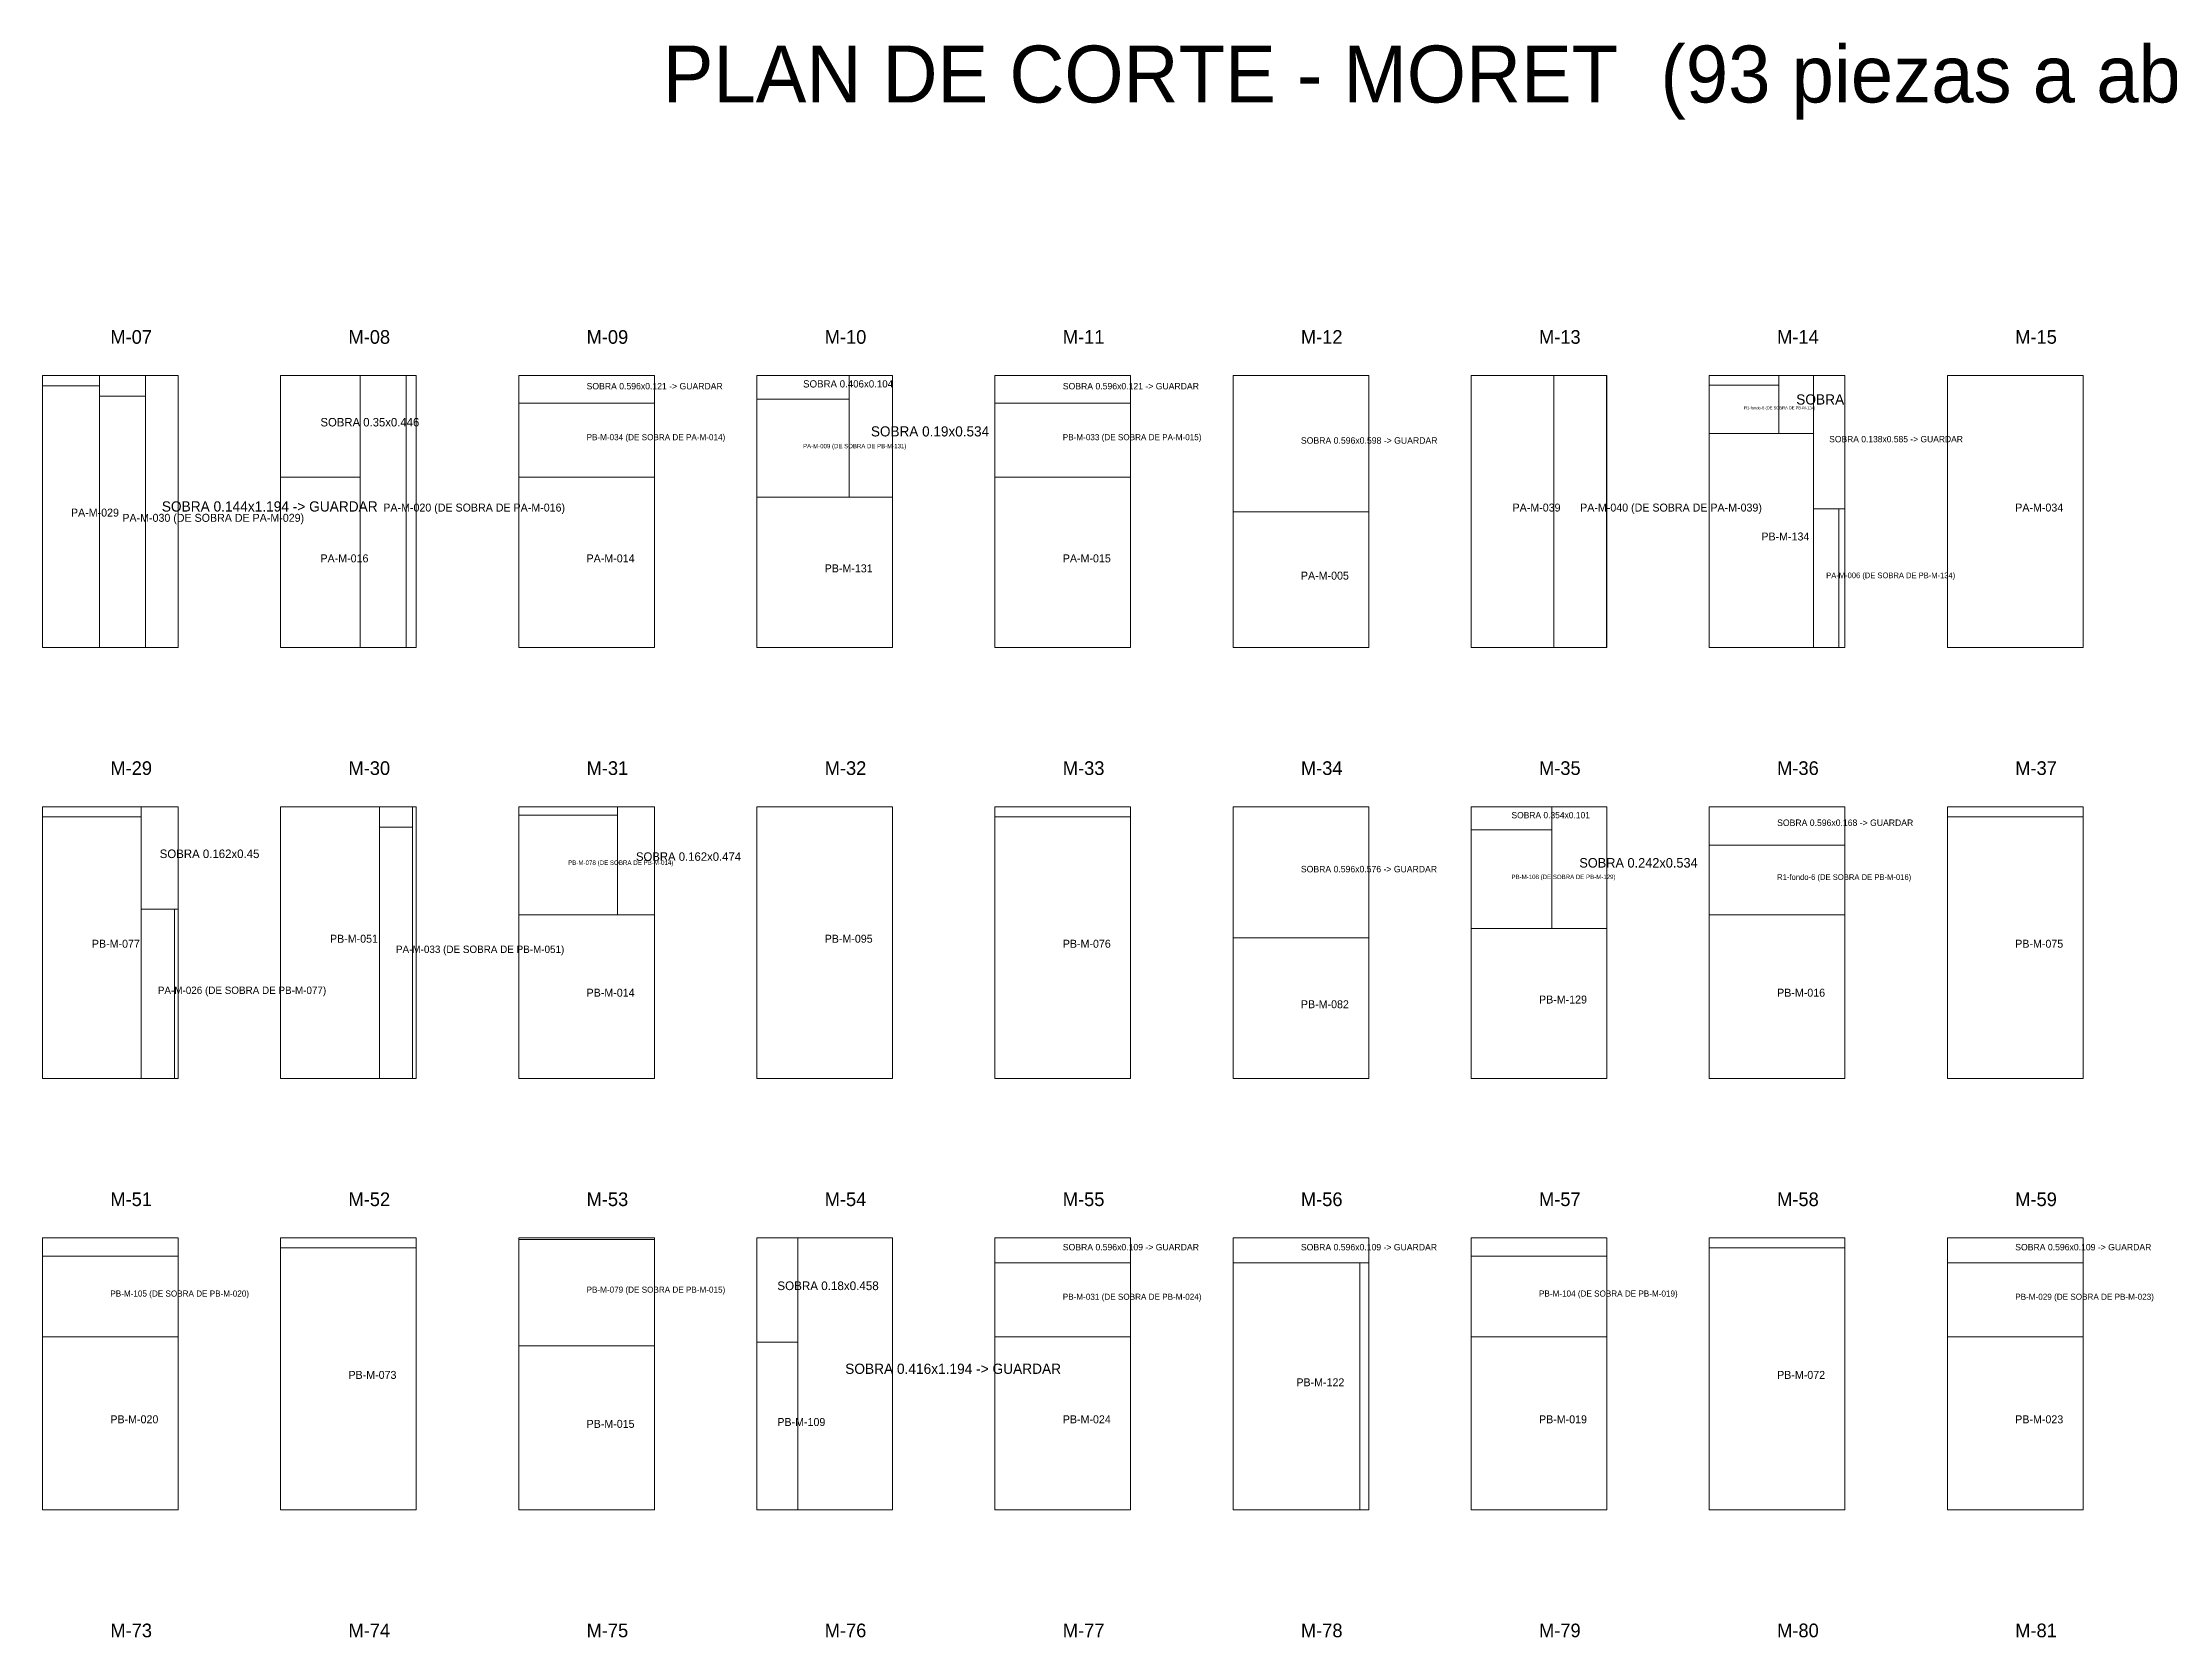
# Model space of a CAD drawing. Header units: metres. Extents: x 316.3 to 398.7, y -184.6 to -119.2.
# Drawn here: x 322.73 to 332.08, y -140.32 to -133.31 of the extents above; entities that cross this region are included whole.
import ezdxf

# ---------------------------------------------------------------- set-up
doc = ezdxf.new("R2010")
doc.units = ezdxf.units.M
for name, color, linetype, lineweight, plot in [('PLAN-CORTE-DESPERDICIO', 1, 'Continuous', 0, False), ('PLAN-CORTE-PIEZAS-A-ABRIR', 7, 'Continuous', 0, False), ('PLAN-CORTE-RECORTES', 3, 'Continuous', 0, False), ('PLAN-CORTE-SOBRANTES', 2, 'Continuous', 0, False), ('PLAN-CORTE-TEXTOS', 5, 'Continuous', 0, False)]:
    doc.layers.add(name, color=color, linetype=linetype, lineweight=lineweight, plot=plot)

msp = doc.modelspace()

# ---------------------------------------------------------------- linework, layer by layer
at = {"layer": 'PLAN-CORTE-DESPERDICIO'}
for points in [[(322.7347, -134.8178), (322.9845, -134.8178), (322.9845, -134.7738), (322.7347, -134.7738)], [(322.9845, -134.8638), (323.1864, -134.8638), (323.1864, -134.7738), (322.9845, -134.7738)], [(324.3326, -135.9678), (324.3767, -135.9678), (324.3767, -134.7738), (324.3326, -134.7738)], [(330.0567, -134.8158), (330.3627, -134.8158), (330.3627, -134.7738), (330.0567, -134.7738)], [(330.6261, -135.9678), (330.6527, -135.9678), (330.6527, -135.3592), (330.6261, -135.3592)], [(322.7347, -136.7118), (323.1683, -136.7118), (323.1683, -136.6678), (322.7347, -136.6678)], [(324.2143, -136.7578), (324.3602, -136.7578), (324.3602, -136.6678), (324.2143, -136.6678)], [(324.3602, -137.8618), (324.3767, -137.8618), (324.3767, -136.6678), (324.3602, -136.6678)], [(324.8267, -136.7038), (325.2603, -136.7038), (325.2603, -136.6678), (324.8267, -136.6678)], [(326.9187, -136.7118), (327.5147, -136.7118), (327.5147, -136.6678), (326.9187, -136.6678)], [(331.1027, -136.7118), (331.6987, -136.7118), (331.6987, -136.6678), (331.1027, -136.6678)], [(323.3142, -137.8618), (323.3307, -137.8618), (323.3307, -137.118), (323.3142, -137.118)], [(322.7347, -138.6422), (323.3307, -138.6422), (323.3307, -138.5618), (322.7347, -138.5618)], [(323.7807, -138.6058), (324.3767, -138.6058), (324.3767, -138.5618), (323.7807, -138.5618)], [(329.0107, -138.6422), (329.6067, -138.6422), (329.6067, -138.5618), (329.0107, -138.5618)], [(330.0567, -138.6058), (330.6527, -138.6058), (330.6527, -138.5618), (330.0567, -138.5618)], [(328.521, -139.7558), (328.5607, -139.7558), (328.5607, -138.671), (328.521, -138.671)]]:
    msp.add_lwpolyline(points, close=True, dxfattribs=at)
at = {"layer": 'PLAN-CORTE-PIEZAS-A-ABRIR'}
for points in [[(322.7347, -135.9678), (323.3307, -135.9678), (323.3307, -134.7738), (322.7347, -134.7738)], [(323.7807, -135.9678), (324.3767, -135.9678), (324.3767, -134.7738), (323.7807, -134.7738)], [(324.8267, -135.9678), (325.4227, -135.9678), (325.4227, -134.7738), (324.8267, -134.7738)], [(325.8727, -135.9678), (326.4687, -135.9678), (326.4687, -134.7738), (325.8727, -134.7738)], [(326.9187, -135.9678), (327.5147, -135.9678), (327.5147, -134.7738), (326.9187, -134.7738)], [(327.9647, -135.9678), (328.5607, -135.9678), (328.5607, -134.7738), (327.9647, -134.7738)], [(329.0107, -135.9678), (329.6067, -135.9678), (329.6067, -134.7738), (329.0107, -134.7738)], [(330.0567, -135.9678), (330.6527, -135.9678), (330.6527, -134.7738), (330.0567, -134.7738)], [(331.1027, -135.9678), (331.6987, -135.9678), (331.6987, -134.7738), (331.1027, -134.7738)], [(322.7347, -137.8618), (323.3307, -137.8618), (323.3307, -136.6678), (322.7347, -136.6678)], [(323.7807, -137.8618), (324.3767, -137.8618), (324.3767, -136.6678), (323.7807, -136.6678)], [(324.8267, -137.8618), (325.4227, -137.8618), (325.4227, -136.6678), (324.8267, -136.6678)], [(325.8727, -137.8618), (326.4687, -137.8618), (326.4687, -136.6678), (325.8727, -136.6678)], [(326.9187, -137.8618), (327.5147, -137.8618), (327.5147, -136.6678), (326.9187, -136.6678)], [(327.9647, -137.8618), (328.5607, -137.8618), (328.5607, -136.6678), (327.9647, -136.6678)], [(329.0107, -137.8618), (329.6067, -137.8618), (329.6067, -136.6678), (329.0107, -136.6678)], [(330.0567, -137.8618), (330.6527, -137.8618), (330.6527, -136.6678), (330.0567, -136.6678)], [(331.1027, -137.8618), (331.6987, -137.8618), (331.6987, -136.6678), (331.1027, -136.6678)], [(322.7347, -139.7558), (323.3307, -139.7558), (323.3307, -138.5618), (322.7347, -138.5618)], [(323.7807, -139.7558), (324.3767, -139.7558), (324.3767, -138.5618), (323.7807, -138.5618)], [(324.8267, -139.7558), (325.4227, -139.7558), (325.4227, -138.5618), (324.8267, -138.5618)], [(325.8727, -139.7558), (326.4687, -139.7558), (326.4687, -138.5618), (325.8727, -138.5618)], [(326.9187, -139.7558), (327.5147, -139.7558), (327.5147, -138.5618), (326.9187, -138.5618)], [(327.9647, -139.7558), (328.5607, -139.7558), (328.5607, -138.5618), (327.9647, -138.5618)], [(329.0107, -139.7558), (329.6067, -139.7558), (329.6067, -138.5618), (329.0107, -138.5618)], [(330.0567, -139.7558), (330.6527, -139.7558), (330.6527, -138.5618), (330.0567, -138.5618)], [(331.1027, -139.7558), (331.6987, -139.7558), (331.6987, -138.5618), (331.1027, -138.5618)]]:
    msp.add_lwpolyline(points, close=True, dxfattribs=at)
at = {"layer": 'PLAN-CORTE-RECORTES'}
for points in [[(322.7347, -135.9678), (322.9845, -135.9678), (322.9845, -134.8178), (322.7347, -134.8178)], [(324.1307, -135.9678), (324.3326, -135.9678), (324.3326, -134.7738), (324.1307, -134.7738)], [(329.0107, -135.9678), (329.3744, -135.9678), (329.3744, -134.7738), (329.0107, -134.7738)], [(329.3744, -135.9678), (329.6045, -135.9678), (329.6045, -134.7738), (329.3744, -134.7738)], [(330.0567, -135.0278), (330.3627, -135.0278), (330.3627, -134.8158), (330.0567, -134.8158)], [(331.1027, -135.9678), (331.6987, -135.9678), (331.6987, -134.7738), (331.1027, -134.7738)], [(322.9845, -135.9678), (323.1864, -135.9678), (323.1864, -134.8638), (322.9845, -134.8638)], [(324.8267, -135.22), (325.4227, -135.22), (325.4227, -134.8947), (324.8267, -134.8947)], [(325.8727, -135.3078), (326.2787, -135.3078), (326.2787, -134.8778), (325.8727, -134.8778)], [(326.9187, -135.22), (327.5147, -135.22), (327.5147, -134.8947), (326.9187, -134.8947)], [(330.0567, -135.9678), (330.5143, -135.9678), (330.5143, -135.0278), (330.0567, -135.0278)], [(323.7807, -135.9678), (324.1307, -135.9678), (324.1307, -135.22), (323.7807, -135.22)], [(324.8267, -135.9678), (325.4227, -135.9678), (325.4227, -135.22), (324.8267, -135.22)], [(326.9187, -135.9678), (327.5147, -135.9678), (327.5147, -135.22), (326.9187, -135.22)], [(325.8727, -135.9678), (326.4687, -135.9678), (326.4687, -135.3078), (325.8727, -135.3078)], [(327.9647, -135.9678), (328.5607, -135.9678), (328.5607, -135.3718), (327.9647, -135.3718)], [(330.5143, -135.9678), (330.6261, -135.9678), (330.6261, -135.3592), (330.5143, -135.3592)], [(323.7807, -137.8618), (324.2143, -137.8618), (324.2143, -136.6678), (323.7807, -136.6678)], [(325.8727, -137.8618), (326.4687, -137.8618), (326.4687, -136.6678), (325.8727, -136.6678)], [(322.7347, -137.8618), (323.1683, -137.8618), (323.1683, -136.7118), (322.7347, -136.7118)], [(324.2143, -137.8618), (324.3602, -137.8618), (324.3602, -136.7578), (324.2143, -136.7578)], [(324.8267, -137.1421), (325.2603, -137.1421), (325.2603, -136.7038), (324.8267, -136.7038)], [(326.9187, -137.8618), (327.5147, -137.8618), (327.5147, -136.7118), (326.9187, -136.7118)], [(329.0107, -137.2018), (329.3647, -137.2018), (329.3647, -136.7688), (329.0107, -136.7688)], [(331.1027, -137.8618), (331.6987, -137.8618), (331.6987, -136.7118), (331.1027, -136.7118)], [(330.0567, -137.1421), (330.6527, -137.1421), (330.6527, -136.8361), (330.0567, -136.8361)], [(323.1683, -137.8618), (323.3142, -137.8618), (323.3142, -137.118), (323.1683, -137.118)], [(324.8267, -137.8618), (325.4227, -137.8618), (325.4227, -137.1421), (324.8267, -137.1421)], [(330.0567, -137.8618), (330.6527, -137.8618), (330.6527, -137.1421), (330.0567, -137.1421)], [(327.9647, -137.8618), (328.5607, -137.8618), (328.5607, -137.2435), (327.9647, -137.2435)], [(329.0107, -137.8618), (329.6067, -137.8618), (329.6067, -137.2018), (329.0107, -137.2018)], [(322.7347, -138.9961), (323.3307, -138.9961), (323.3307, -138.6422), (322.7347, -138.6422)], [(323.7807, -139.7558), (324.3767, -139.7558), (324.3767, -138.6058), (323.7807, -138.6058)], [(324.8267, -139.0361), (325.4227, -139.0361), (325.4227, -138.5681), (324.8267, -138.5681)], [(329.0107, -138.9961), (329.6067, -138.9961), (329.6067, -138.6422), (329.0107, -138.6422)], [(330.0567, -139.7558), (330.6527, -139.7558), (330.6527, -138.6058), (330.0567, -138.6058)], [(326.9187, -138.9961), (327.5147, -138.9961), (327.5147, -138.6708), (326.9187, -138.6708)], [(327.9647, -139.7558), (328.521, -139.7558), (328.521, -138.671), (327.9647, -138.671)], [(331.1027, -138.9961), (331.6987, -138.9961), (331.6987, -138.6708), (331.1027, -138.6708)], [(322.7347, -139.7558), (323.3307, -139.7558), (323.3307, -138.9961), (322.7347, -138.9961)], [(325.8727, -139.7558), (326.0527, -139.7558), (326.0527, -139.0198), (325.8727, -139.0198)], [(326.9187, -139.7558), (327.5147, -139.7558), (327.5147, -138.9961), (326.9187, -138.9961)], [(329.0107, -139.7558), (329.6067, -139.7558), (329.6067, -138.9961), (329.0107, -138.9961)], [(331.1027, -139.7558), (331.6987, -139.7558), (331.6987, -138.9961), (331.1027, -138.9961)], [(324.8267, -139.7558), (325.4227, -139.7558), (325.4227, -139.0361), (324.8267, -139.0361)]]:
    msp.add_lwpolyline(points, close=True, dxfattribs=at)
at = {"layer": 'PLAN-CORTE-SOBRANTES'}
for points in [[(323.1864, -135.9678), (323.3307, -135.9678), (323.3307, -134.7738), (323.1864, -134.7738)], [(323.7807, -135.22), (324.1307, -135.22), (324.1307, -134.7738), (323.7807, -134.7738)], [(324.8267, -134.8947), (325.4227, -134.8947), (325.4227, -134.7738), (324.8267, -134.7738)], [(325.8727, -134.8778), (326.2787, -134.8778), (326.2787, -134.7738), (325.8727, -134.7738)], [(326.2787, -135.3078), (326.4687, -135.3078), (326.4687, -134.7738), (326.2787, -134.7738)], [(326.9187, -134.8947), (327.5147, -134.8947), (327.5147, -134.7738), (326.9187, -134.7738)], [(327.9647, -135.3718), (328.5607, -135.3718), (328.5607, -134.7738), (327.9647, -134.7738)], [(330.3627, -135.0278), (330.5143, -135.0278), (330.5143, -134.7738), (330.3627, -134.7738)], [(330.5143, -135.3592), (330.6527, -135.3592), (330.6527, -134.7738), (330.5143, -134.7738)], [(323.1683, -137.118), (323.3307, -137.118), (323.3307, -136.6678), (323.1683, -136.6678)], [(325.2603, -137.1421), (325.4227, -137.1421), (325.4227, -136.6678), (325.2603, -136.6678)], [(327.9647, -137.2435), (328.5607, -137.2435), (328.5607, -136.6678), (327.9647, -136.6678)], [(329.0107, -136.7688), (329.3647, -136.7688), (329.3647, -136.6678), (329.0107, -136.6678)], [(329.3647, -137.2018), (329.6067, -137.2018), (329.6067, -136.6678), (329.3647, -136.6678)], [(330.0567, -136.8361), (330.6527, -136.8361), (330.6527, -136.6678), (330.0567, -136.6678)], [(325.8727, -139.0198), (326.0527, -139.0198), (326.0527, -138.5618), (325.8727, -138.5618)], [(326.0527, -139.7558), (326.4687, -139.7558), (326.4687, -138.5618), (326.0527, -138.5618)], [(326.9187, -138.6708), (327.5147, -138.6708), (327.5147, -138.5618), (326.9187, -138.5618)], [(327.9647, -138.671), (328.5607, -138.671), (328.5607, -138.5618), (327.9647, -138.5618)], [(331.1027, -138.6708), (331.6987, -138.6708), (331.6987, -138.5618), (331.1027, -138.5618)]]:
    msp.add_lwpolyline(points, close=True, dxfattribs=at)

# ---------------------------------------------------------------- texts
at = {"layer": 'PLAN-CORTE-TEXTOS'}
for s, height, p in [('PLAN DE CORTE - MORET  (93 piezas a abrir EN ORDEN: M-01 = primer corte, PLANTA ALTA junto a la ESCALERA, y se avanza alejandose; al terminar P.A. sigue P.B.; amarillo = SOBRANTE con su medida -> GUARDAR EN RESERVA; rojo = desperdicio)', 0.25, (325.4587, -133.5738)), ('M-07', 0.06, (323.0327, -134.6338)), ('M-08', 0.06, (324.0787, -134.6338)), ('M-09', 0.06, (325.1247, -134.6338)), ('M-10', 0.06, (326.1707, -134.6338)), ('M-11', 0.06, (327.2167, -134.6338)), ('M-12', 0.06, (328.2627, -134.6338)), ('M-13', 0.06, (329.3087, -134.6338)), ('M-14', 0.06, (330.3547, -134.6338)), ('M-15', 0.06, (331.4007, -134.6338)), ('SOBRA 0.596x0.121 -> GUARDAR', 0.028381, (325.1247, -134.8342)), ('SOBRA 0.406x0.104', 0.031843, (326.0757, -134.8258)), ('SOBRA 0.596x0.121 -> GUARDAR', 0.028381, (327.2167, -134.8342)), ('R1-fondo-8 (DE SOBRA DE PB-M-134)', 0.012879, (330.2097, -134.9218)), ('SOBRA', 0.045, (330.4385, -134.9008)), ('SOBRA 0.35x0.446', 0.037183, (323.9557, -134.9969)), ('SOBRA 0.19x0.534', 0.0445, (326.3737, -135.0408)), ('PB-M-034 (DE SOBRA DE PA-M-014)', 0.026703, (325.1247, -135.0574)), ('PA-M-009 (DE SOBRA DE PB-M-131)', 0.019265, (326.0757, -135.0928)), ('PB-M-033 (DE SOBRA DE PA-M-015)', 0.026703, (327.2167, -135.0574)), ('SOBRA 0.596x0.598 -> GUARDAR', 0.028476, (328.2627, -135.0728)), ('SOBRA 0.138x0.585 -> GUARDAR', 0.027876, (330.5835, -135.0665)), ('PA-M-029', 0.035, (322.8596, -135.3928)), ('PA-M-030 (DE SOBRA DE PA-M-029)', 0.035, (323.0854, -135.4158)), ('SOBRA 0.144x1.194 -> GUARDAR', 0.045, (323.2586, -135.3708)), ('PA-M-020 (DE SOBRA DE PA-M-016)', 0.035, (324.2317, -135.3708)), ('PA-M-039', 0.035, (329.1925, -135.3708)), ('PA-M-040 (DE SOBRA DE PA-M-039)', 0.035, (329.4894, -135.3708)), ('PA-M-034', 0.035, (331.4007, -135.3708)), ('PB-M-134', 0.035, (330.2855, -135.4978)), ('PA-M-016', 0.035, (323.9557, -135.5939)), ('PA-M-014', 0.035, (325.1247, -135.5939)), ('PA-M-015', 0.035, (327.2167, -135.5939)), ('PB-M-131', 0.035, (326.1707, -135.6378)), ('PA-M-005', 0.035, (328.2627, -135.6698)), ('PA-M-006 (DE SOBRA DE PB-M-134)', 0.024844, (330.5702, -135.6635)), ('M-29', 0.06, (323.0327, -136.5278)), ('M-30', 0.06, (324.0787, -136.5278)), ('M-31', 0.06, (325.1247, -136.5278)), ('M-32', 0.06, (326.1707, -136.5278)), ('M-33', 0.06, (327.2167, -136.5278)), ('M-34', 0.06, (328.2627, -136.5278)), ('M-35', 0.06, (329.3087, -136.5278)), ('M-36', 0.06, (330.3547, -136.5278)), ('M-37', 0.06, (331.4007, -136.5278)), ('SOBRA 0.354x0.101', 0.027765, (329.1877, -136.7183)), ('SOBRA 0.596x0.168 -> GUARDAR', 0.028381, (330.3547, -136.7519)), ('SOBRA 0.162x0.45', 0.037517, (323.2495, -136.8929)), ('SOBRA 0.162x0.474', 0.0372, (325.3415, -136.905)), ('PB-M-078 (DE SOBRA DE PB-M-014)', 0.019637, (325.0435, -136.9229)), ('SOBRA 0.596x0.576 -> GUARDAR', 0.028381, (328.2627, -136.9556)), ('PB-M-108 (DE SOBRA DE PB-M-129)', 0.0194, (329.1877, -136.9853)), ('SOBRA 0.242x0.534', 0.041882, (329.4857, -136.9348)), ('R1-fondo-6 (DE SOBRA DE PB-M-016)', 0.025084, (330.3547, -136.9891)), ('PB-M-077', 0.035, (322.9515, -137.2868)), ('PB-M-051', 0.035, (323.9975, -137.2648)), ('PB-M-095', 0.035, (326.1707, -137.2648)), ('PB-M-076', 0.035, (327.2167, -137.2868)), ('PB-M-075', 0.035, (331.4007, -137.2868)), ('PA-M-033 (DE SOBRA DE PB-M-051)', 0.032422, (324.2872, -137.3098)), ('PA-M-026 (DE SOBRA DE PB-M-077)', 0.032422, (323.2412, -137.4899)), ('PB-M-014', 0.035, (325.1247, -137.5019)), ('PB-M-082', 0.035, (328.2627, -137.5526)), ('PB-M-129', 0.035, (329.3087, -137.5318)), ('PB-M-016', 0.035, (330.3547, -137.5019)), ('M-51', 0.06, (323.0327, -138.4218)), ('M-52', 0.06, (324.0787, -138.4218)), ('M-53', 0.06, (325.1247, -138.4218)), ('M-54', 0.06, (326.1707, -138.4218)), ('M-55', 0.06, (327.2167, -138.4218)), ('M-56', 0.06, (328.2627, -138.4218)), ('M-57', 0.06, (329.3087, -138.4218)), ('M-58', 0.06, (330.3547, -138.4218)), ('M-59', 0.06, (331.4007, -138.4218)), ('SOBRA 0.596x0.109 -> GUARDAR', 0.028381, (327.2167, -138.6163)), ('SOBRA 0.596x0.109 -> GUARDAR', 0.028381, (328.2627, -138.6164)), ('SOBRA 0.596x0.109 -> GUARDAR', 0.028381, (331.4007, -138.6163)), ('PB-M-105 (DE SOBRA DE PB-M-020)', 0.026703, (323.0327, -138.8192)), ('PB-M-079 (DE SOBRA DE PB-M-015)', 0.026703, (325.1247, -138.8021)), ('SOBRA 0.18x0.458', 0.038167, (325.9627, -138.7908)), ('PB-M-031 (DE SOBRA DE PB-M-024)', 0.026703, (327.2167, -138.8334)), ('PB-M-104 (DE SOBRA DE PB-M-019)', 0.026703, (329.3087, -138.8192)), ('PB-M-029 (DE SOBRA DE PB-M-023)', 0.026703, (331.4007, -138.8334)), ('SOBRA 0.416x1.194 -> GUARDAR', 0.045, (326.2607, -139.1588)), ('PB-M-073', 0.035, (324.0787, -139.1808)), ('PB-M-122', 0.035, (328.2428, -139.2134)), ('PB-M-072', 0.035, (330.3547, -139.1808)), ('PB-M-020', 0.035, (323.0327, -139.3759)), ('PB-M-015', 0.035, (325.1247, -139.3959)), ('PB-M-109', 0.035, (325.9627, -139.3878)), ('PB-M-024', 0.035, (327.2167, -139.3759)), ('PB-M-019', 0.035, (329.3087, -139.3759)), ('PB-M-023', 0.035, (331.4007, -139.3759)), ('M-73', 0.06, (323.0327, -140.3158)), ('M-74', 0.06, (324.0787, -140.3158)), ('M-75', 0.06, (325.1247, -140.3158)), ('M-76', 0.06, (326.1707, -140.3158)), ('M-77', 0.06, (327.2167, -140.3158)), ('M-78', 0.06, (328.2627, -140.3158)), ('M-79', 0.06, (329.3087, -140.3158)), ('M-80', 0.06, (330.3547, -140.3158)), ('M-81', 0.06, (331.4007, -140.3158))]:
    msp.add_text(s, height=height, dxfattribs=at).set_placement(p)

doc.saveas('drawing.dxf')
